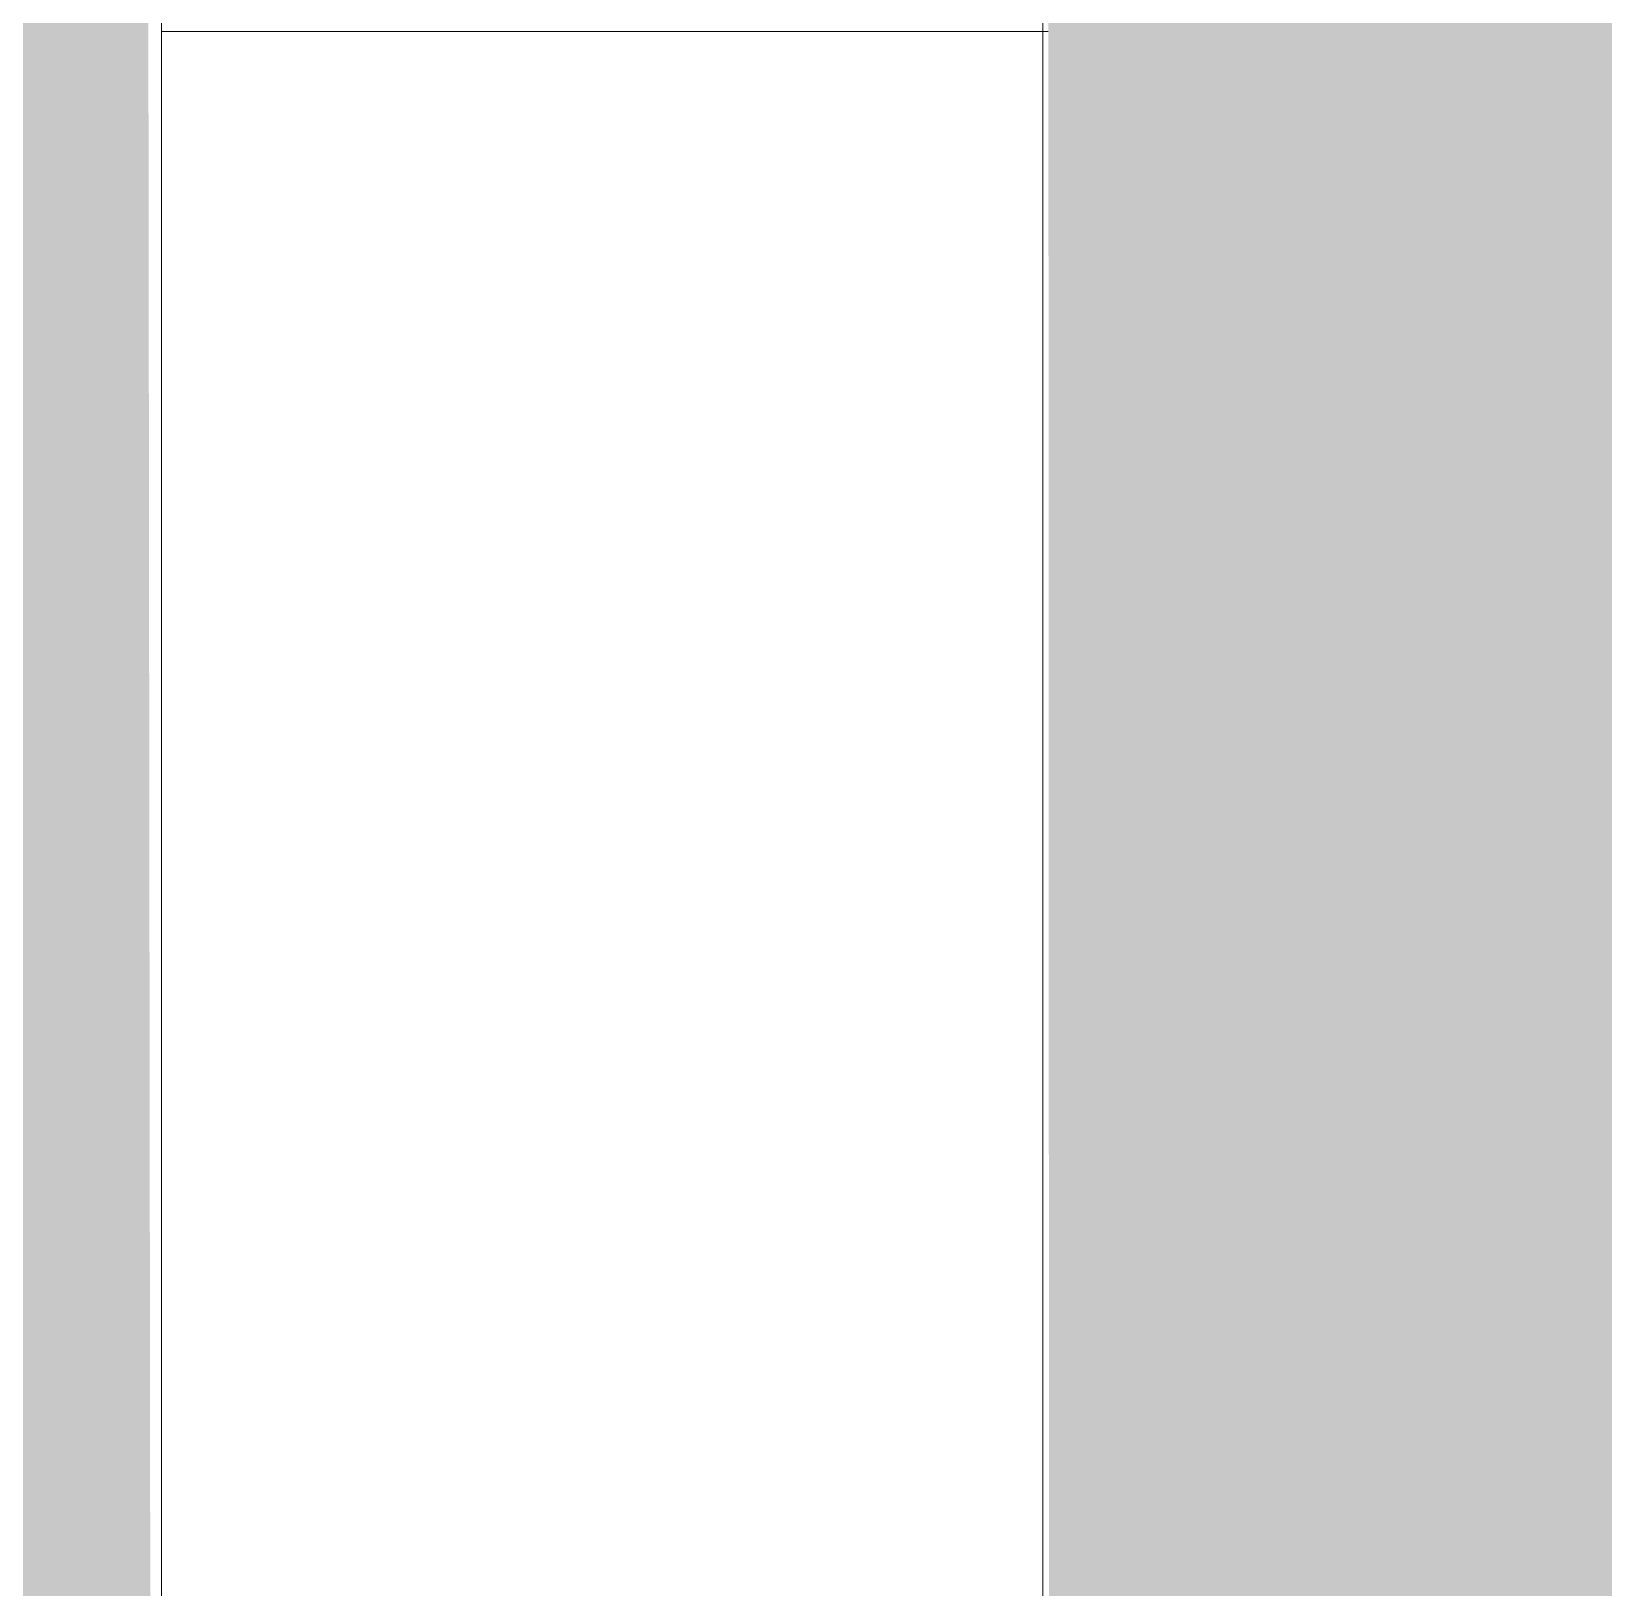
# Model space of a CAD drawing. Header units: inches. Extents: x -54868 to -186, y -265 to 853.
# Drawn here: x -15874.085 to -15870.295, y 184.627 to 188.378 of the extents above; entities that cross this region are included whole.
import ezdxf

# ---------------------------------------------------------------- set-up
doc = ezdxf.new("R2010")
doc.units = ezdxf.units.IN
doc.header["$MEASUREMENT"] = 0
doc.layers.add('A-GLAZ-CWMG', color=51, linetype='Continuous', lineweight=9)
doc.layers.add('Q-SPCQ', color=91, linetype='Continuous', lineweight=9)

# ---------------------------------------------------------------- blocks, each defined once
blk = doc.blocks.new('Basketball_Backstop-Performance_Sports_Systems-3103-Ceiling_Hung - 27_-0_ to 27_-11 7_8_-652462-Section 1')
at = {"layer": 'Q-SPCQ'}
h = blk.add_hatch(color=256, dxfattribs=at)
h.paths.add_polyline_path([(22193.6778, 116), (22196.9903, 116), (22196.9877, 119.7875), (22195.5859, 119.7524), (22193.6778, 119.75), (22193.6778, 118.6446)], flags=0)
h.paths.add_polyline_path([(22193.6778, 120.2165), (22196.5332, 120.1945), (22196.9903, 120.208), (22196.982, 128.125), (22196.3028, 128.125), (22196.3028, 128.3125), (22196.9903, 128.3125), (22196.9816, 128.75), (22193.6778, 128.75), (22193.6778, 120.2415)], flags=0)
h.paths.add_polyline_path([(22194.1677, 120), (22193.6778, 120.125), (22193.6989, 120.0619)], flags=0)
h.paths.add_polyline_path([(22193.6778, 119.8232), (22194.1677, 120), (22193.6778, 119.875)], flags=0)
h.paths.add_polyline_path([(22195.3341, 129.25), (22196.9903, 129.25), (22196.981, 129.6875), (22196.3028, 129.6875), (22196.3028, 129.875), (22196.9903, 129.875), (22196.977, 135.4741), (22195.5859, 135.4399), (22193.6778, 135.4375), (22193.7465, 129.25), (22195.2701, 129.25)], flags=0)
h.paths.add_polyline_path([(22193.6778, 135.904), (22196.4832, 135.8856), (22196.9903, 135.8955), (22196.9591, 161.7851), (22195.5859, 161.7524), (22194.7269, 161.7704), (22194.4634, 152.5426), (22193.6778, 152.5426), (22193.6778, 135.929)], flags=0)
h.paths.add_polyline_path([(22194.1677, 135.6875), (22193.6778, 135.8125), (22193.6778, 135.7522), (22193.7801, 135.7387)], flags=0)
h.paths.add_polyline_path([(22193.6778, 135.5107), (22193.7796, 135.6362), (22193.6778, 135.5625)], flags=0)
h.paths.add_polyline_path([(22196.6336, 162.1873), (22196.9903, 162.208), (22196.9165, 224.125), (22196.5077, 224.125), (22194.7729, 162.2418), (22196.6011, 162.1896)], flags=0)
h.paths.add_polyline_path([(22193.6778, 187.1862), (22194.7506, 224.75), (22193.6778, 224.75), (22193.6778, 188.9759)], flags=0)
h.paths.add_polyline_path([(22196.9903, 224.3125), (22196.9161, 224.75), (22196.5256, 224.75), (22196.5465, 224.3125), (22196.9164, 224.3125)], flags=0)
h.paths.add_polyline_path([(22196.9157, 225.25), (22196.9903, 225.25), (22196.9154, 225.6875), (22196.5524, 225.6875), (22196.5465, 225.25), (22196.8774, 225.25)], flags=0)
h.paths.add_polyline_path([(22193.6778, 225.25), (22194.7649, 225.25), (22196.2403, 279.6875), (22196.2403, 280.9375), (22195.8118, 280.9375), (22195.8118, 281.375), (22193.6778, 281.375), (22193.6778, 226.4859)], flags=0)
h.paths.add_polyline_path([(22196.5577, 225.875), (22196.9903, 225.875), (22196.907, 238.1039), (22196.5752, 226.4859)], flags=0)
h = blk.add_hatch(color=256, dxfattribs=at)
h.paths.add_polyline_path([(22199.3899, 130), (22200.0528, 130), (22200.046, 130.75), (22199.1153, 130.75), (22199.1473, 130), (22199.3869, 130)], flags=0)
h.paths.add_polyline_path([(22200.0528, 137.75), (22200.0528, 224), (22199.1153, 224), (22199.1473, 137.75), (22200.0287, 137.75)], flags=0)
h = blk.add_hatch(color=256, dxfattribs=at)
h.paths.add_polyline_path([(22200.9584, 128), (22200.9903, 128.0221), (22200.9278, 130.75), (22200.0528, 130.75), (22200.0578, 130), (22200.9278, 130), (22200.9278, 128)], flags=0)
h.paths.add_polyline_path([(22200.0528, 137.75), (22200.9903, 137.75), (22200.9278, 224), (22200.0528, 224), (22200.0528, 142.0884)], flags=0)
for p, q in [((22196.9903, 162.1613), (22196.9903, 224.125)), ((22199.1153, 224), (22199.1153, 130))]:
    blk.add_line(p, q, dxfattribs=at)
blk = doc.blocks.new('Rectangular Mullion - Profile_Polycarbonate_Upper and left-750928-Section 1')
at = {"layer": 'A-GLAZ-CWMG'}
blk.add_line((22196.9903, 188.378), (22199.1276, 188.378), dxfattribs=at)

msp = doc.modelspace()

# ---------------------------------------------------------------- block references
at = {"layer": 'A-GLAZ-CWMG'}
msp.add_blockref('Rectangular Mullion - Profile_Polycarbonate_Upper and left-750928-Section 1', (-38070.76169, 0), dxfattribs=at)
at = {"layer": 'Q-SPCQ'}
msp.add_blockref('Basketball_Backstop-Performance_Sports_Systems-3103-Ceiling_Hung - 27_-0_ to 27_-11 7_8_-652462-Section 1', (-38070.76169, 0), dxfattribs=at)

doc.saveas('drawing.dxf')
